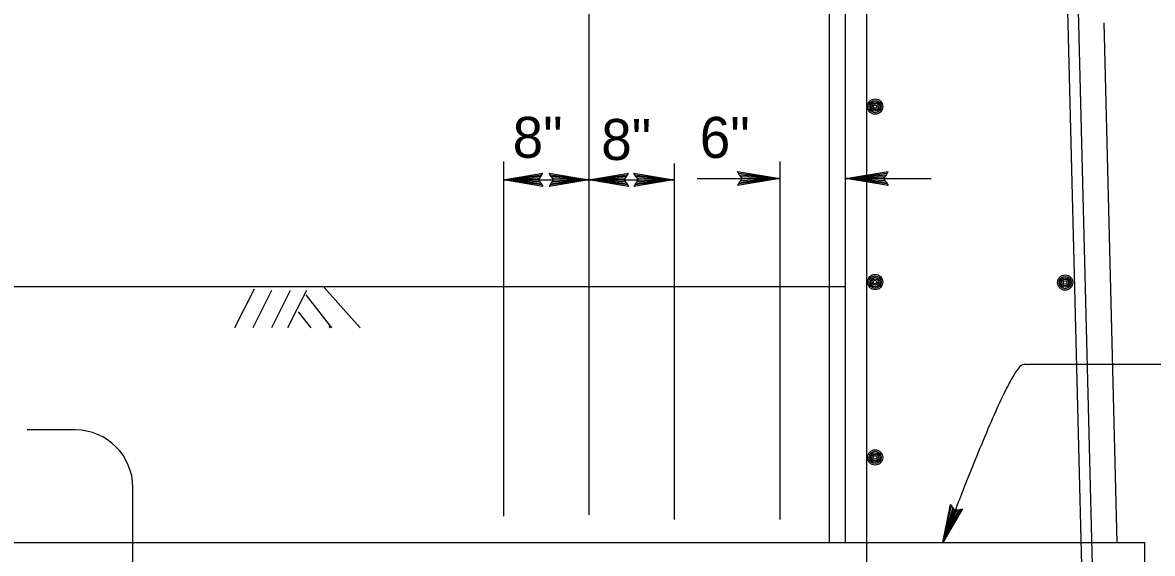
# Model space of a CAD drawing. Extents: x 0 to 2.83, y 0 to 1.83.
# Drawn here: x 2.1975 to 2.5188, y 0.4832 to 0.6343 of the extents above; entities that cross this region are included whole.
import ezdxf

# ---------------------------------------------------------------- set-up
doc = ezdxf.new("R2010")
doc.units = 0
for name, color, linetype in [('14 Ramp Anno', 7, 'Continuous'), ('201 Center and Station Line', 7, 'Continuous'), ('212 Leaders and Dim Lines', 7, 'Continuous'), ('213 Rebar', 7, 'Continuous'), ('240 Concrete', 7, 'Continuous'), ('257 Ground Line', 7, 'Continuous')]:
    doc.layers.add(name, color=color, linetype=linetype)

msp = doc.modelspace()

# ---------------------------------------------------------------- linework, layer by layer
at = {"layer": '14 Ramp Anno'}
for p, q in [((2.45914, 0.48628), (2.46132, 0.49715)), ((2.45914, 0.48628), (2.46164, 0.49673)), ((2.46197, 0.4963), (2.45914, 0.48628)), ((2.4623, 0.49588), (2.45914, 0.48628)), ((2.46473, 0.49586), (2.45914, 0.48628)), ((2.46421, 0.49575), (2.45914, 0.48628)), ((2.45914, 0.48628), (2.46368, 0.49565)), ((2.45914, 0.48628), (2.46315, 0.49555)), ((2.46263, 0.49545), (2.45914, 0.48628)), ((2.46197, 0.4963), (2.46132, 0.49715)), ((2.46263, 0.49545), (2.46197, 0.4963)), ((2.46368, 0.49565), (2.46263, 0.49545)), ((2.46368, 0.49565), (2.46473, 0.49586))]:
    msp.add_line(p, q, dxfattribs=at)
at = {"layer": '201 Center and Station Line'}
msp.add_line((2.35851, 0.67672), (2.35851, 0.4942), dxfattribs=at)
at = {"layer": '212 Leaders and Dim Lines'}
for p, q in [((2.3342, 0.59474), (2.3342, 0.57923)), ((2.4128, 0.59474), (2.4128, 0.49283)), ((2.33417, 0.58953), (2.34546, 0.59142)), ((2.34487, 0.59048), (2.34546, 0.59142)), ((2.34775, 0.59047), (2.34717, 0.59142)), ((2.34717, 0.59142), (2.35846, 0.58953)), ((2.35853, 0.58955), (2.36981, 0.59144)), ((2.36923, 0.5905), (2.36981, 0.59144)), ((2.3719, 0.5905), (2.37132, 0.59144)), ((2.37132, 0.59144), (2.3826, 0.58955)), ((2.38281, 0.59422), (2.38281, 0.49283)), ((2.40136, 0.59089), (2.40074, 0.5919)), ((2.40074, 0.5919), (2.4128, 0.58989)), ((2.40105, 0.5914), (2.4128, 0.58989)), ((2.43158, 0.58989), (2.44364, 0.5919)), ((2.43158, 0.58989), (2.44333, 0.5914)), ((2.44302, 0.59089), (2.44364, 0.5919)), ((2.33417, 0.58953), (2.34516, 0.59095)), ((2.34487, 0.59048), (2.33417, 0.58953)), ((2.34458, 0.59), (2.33417, 0.58953)), ((2.33417, 0.58953), (2.35825, 0.58953)), ((2.34429, 0.58953), (2.33417, 0.58953)), ((2.34546, 0.58765), (2.33417, 0.58953)), ((2.33417, 0.58953), (2.34487, 0.58859)), ((2.34516, 0.58812), (2.33417, 0.58953)), ((2.33417, 0.58953), (2.34458, 0.58906)), ((2.3342, 0.58929), (2.3342, 0.4938)), ((2.34429, 0.58953), (2.34487, 0.59048)), ((2.34487, 0.58859), (2.34429, 0.58953)), ((2.34487, 0.58859), (2.34546, 0.58765)), ((2.35846, 0.58953), (2.34717, 0.58765)), ((2.34775, 0.58859), (2.34717, 0.58765)), ((2.34746, 0.59094), (2.35846, 0.58953)), ((2.35846, 0.58953), (2.34746, 0.58812)), ((2.35846, 0.58953), (2.34775, 0.59047)), ((2.34775, 0.59047), (2.34833, 0.58953)), ((2.34775, 0.58859), (2.35846, 0.58953)), ((2.34833, 0.58953), (2.34775, 0.58859)), ((2.35846, 0.58953), (2.34804, 0.59)), ((2.34804, 0.58906), (2.35846, 0.58953)), ((2.34833, 0.58953), (2.35846, 0.58953)), ((2.35853, 0.58955), (2.36952, 0.59097)), ((2.36923, 0.5905), (2.35853, 0.58955)), ((2.36894, 0.59003), (2.35853, 0.58955)), ((2.36865, 0.58955), (2.35853, 0.58955)), ((2.36981, 0.58767), (2.35853, 0.58955)), ((2.35853, 0.58955), (2.36923, 0.58861)), ((2.36952, 0.58814), (2.35853, 0.58955)), ((2.35853, 0.58955), (2.36894, 0.58908)), ((2.3586, 0.58955), (2.37812, 0.58955)), ((2.36865, 0.58955), (2.36923, 0.5905)), ((2.36923, 0.58861), (2.36865, 0.58955)), ((2.36923, 0.58861), (2.36981, 0.58767)), ((2.3826, 0.58955), (2.37132, 0.58767)), ((2.3719, 0.58861), (2.37132, 0.58767)), ((2.37161, 0.59097), (2.3826, 0.58955)), ((2.3826, 0.58955), (2.37161, 0.58814)), ((2.3826, 0.58955), (2.3719, 0.5905)), ((2.3719, 0.5905), (2.37248, 0.58955)), ((2.3719, 0.58861), (2.3826, 0.58955)), ((2.37248, 0.58955), (2.3719, 0.58861)), ((2.3826, 0.58955), (2.37219, 0.59002)), ((2.37219, 0.58908), (2.3826, 0.58955)), ((2.37248, 0.58955), (2.3826, 0.58955)), ((2.38931, 0.58989), (2.4128, 0.58989)), ((2.4128, 0.58989), (2.40074, 0.58787)), ((2.40136, 0.58888), (2.40074, 0.58787)), ((2.4128, 0.58989), (2.40105, 0.58838)), ((2.4128, 0.58989), (2.40136, 0.59089)), ((2.40136, 0.59089), (2.40198, 0.58989)), ((2.40136, 0.58888), (2.4128, 0.58989)), ((2.40198, 0.58989), (2.40136, 0.58888)), ((2.4128, 0.58989), (2.40167, 0.59039)), ((2.40167, 0.58938), (2.4128, 0.58989)), ((2.40198, 0.58989), (2.4128, 0.58989)), ((2.44302, 0.59089), (2.43158, 0.58989)), ((2.44271, 0.59039), (2.43158, 0.58989)), ((2.43158, 0.58989), (2.45581, 0.58989)), ((2.4424, 0.58989), (2.43158, 0.58989)), ((2.44364, 0.58787), (2.43158, 0.58989)), ((2.43158, 0.58989), (2.44302, 0.58888)), ((2.44333, 0.58838), (2.43158, 0.58989)), ((2.43158, 0.58989), (2.44271, 0.58938)), ((2.4424, 0.58989), (2.44302, 0.59089)), ((2.44302, 0.58888), (2.4424, 0.58989)), ((2.44302, 0.58888), (2.44364, 0.58787)), ((2.21242, 0.51838), (2.19878, 0.51838)), ((2.22882, 0.47999), (2.22882, 0.50197))]:
    msp.add_line(p, q, dxfattribs=at)
msp.add_arc((2.21242, 0.50197), 0.0164, 0, 90, dxfattribs=at)
msp.add_open_spline([(2.52184, 0.53694), (2.48567, 0.53694), (2.47838, 0.53694), (2.45914, 0.48628)], degree=2, dxfattribs=at)
at = {"layer": '213 Rebar'}
for p, q in [((2.4375, 1.065), (2.4375, 0.40978)), ((2.49987, 0.43203), (2.48966, 0.83868)), ((2.50299, 0.42904), (2.49609, 0.70421))]:
    msp.add_line(p, q, dxfattribs=at)
for centre, radius in [((2.4399, 0.61036), 0.00217), ((2.4399, 0.61036), 0.00175), ((2.4399, 0.61036), 0.00134), ((2.4399, 0.61036), 0.000922), ((2.4399, 0.61036), 0.000506), ((2.4399, 0.56045), 0.00217), ((2.49396, 0.5603), 0.00217), ((2.4399, 0.56045), 0.00175), ((2.4399, 0.56045), 0.00134), ((2.4399, 0.56045), 0.000922), ((2.4399, 0.56045), 0.000506), ((2.49396, 0.5603), 0.00175), ((2.49396, 0.5603), 0.00134), ((2.49396, 0.5603), 0.000922), ((2.49396, 0.5603), 0.000506), ((2.4399, 0.51053), 0.00217), ((2.4399, 0.51053), 0.00175), ((2.4399, 0.51053), 0.00134), ((2.4399, 0.51053), 0.000922), ((2.4399, 0.51053), 0.000506)]:
    msp.add_circle(centre, radius, dxfattribs=at)
at = {"layer": '240 Concrete'}
for p, q in [((2.43142, 1.0683), (2.43142, 0.48628)), ((2.42687, 0.70997), (2.42687, 0.48628)), ((2.50874, 0.48628), (2.50503, 0.63421)), ((2.04861, 0.48628), (2.50874, 0.48628)), ((2.50874, 0.48628), (2.51653, 0.48628)), ((2.51653, 0.48628), (2.51653, 0.40494))]:
    msp.add_line(p, q, dxfattribs=at)
at = {"layer": '257 Ground Line'}
for p, q in [((1.9804, 0.5592), (2.43142, 0.5592)), ((2.2633, 0.55845), (2.25776, 0.54738)), ((2.26825, 0.55807), (2.26291, 0.54738)), ((2.27358, 0.55807), (2.26824, 0.54738)), ((2.27816, 0.55807), (2.27282, 0.54738)), ((2.27797, 0.55679), (2.28531, 0.54738)), ((2.28326, 0.55892), (2.29349, 0.54738)), ((2.27584, 0.55194), (2.2794, 0.54738)), ((2.28451, 0.54797), (2.28497, 0.54738))]:
    msp.add_line(p, q, dxfattribs=at)

# ---------------------------------------------------------------- texts
at = {"layer": '212 Leaders and Dim Lines'}
for s, p in [('8"', (2.33683, 0.5958)), ('6"', (2.39005, 0.59576)), ('8"', (2.36202, 0.59518))]:
    msp.add_text(s, height=0.011667, dxfattribs=at).set_placement(p)

doc.saveas('drawing.dxf')
